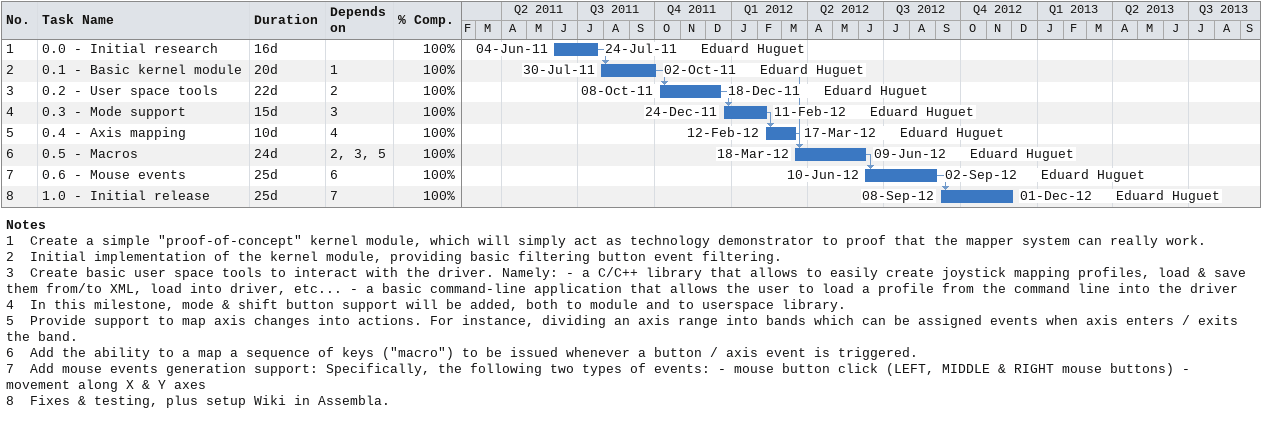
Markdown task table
| ID | Task | Duration | Start | Finish | Predecessors | Resources | % complete |
|---|---|---|---|---|---|---|---|
| 1 | 0.0 - Initial research | 16d | 2011-06-04 | 2011-07-24 |  | Eduard Huguet | 100 |
| 2 | 0.1 - Basic kernel module | 20d | 2011-07-30 | 2011-10-02 | 1 | Eduard Huguet | 100 |
| 3 | 0.2 - User space tools | 22d | 2011-10-08 | 2011-12-18 | 2 | Eduard Huguet | 100 |
| 4 | 0.3 - Mode support | 15d | 2011-12-24 | 2012-02-11 | 3 | Eduard Huguet | 100 |
| 5 | 0.4 - Axis mapping | 10d | 2012-02-12 | 2012-03-17 | 4 | Eduard Huguet | 100 |
| 6 | 0.5 - Macros | 24d | 2012-03-18 | 2012-06-09 | 2, 3, 5 | Eduard Huguet | 100 |
| 7 | 0.6 - Mouse events | 25d | 2012-06-10 | 2012-09-02 | 6 | Eduard Huguet | 100 |
| 8 | 1.0 - Initial release | 25d | 2012-09-08 | 2012-12-01 | 7 | Eduard Huguet | 100 |

Notes
- 1: Create a simple "proof-of-concept" kernel module, which will simply act as technology demonstrator to proof that the mapper system can really work.
- 2: Initial implementation of the kernel module, providing basic filtering button event filtering.
- 3: Create basic user space tools to interact with the driver. Namely: - a C/C++ library that allows to easily create joystick mapping profiles, load & save them from/to XML, load into driver, etc... - a basic command-line application that allows the user to load a profile from the command line into the driver
- 4: In this milestone, mode & shift button support will be added, both to module and to userspace library.
- 5: Provide support to map axis changes into actions. For instance, dividing an axis range into bands which can be assigned events when axis enters / exits the band.
- 6: Add the ability to a map a sequence of keys ("macro") to be issued whenever a button / axis event is triggered.
- 7: Add mouse events generation support: Specifically, the following two types of events: - mouse button click (LEFT, MIDDLE & RIGHT mouse buttons) - movement along X & Y axes
- 8: Fixes & testing, plus setup Wiki in Assembla.
